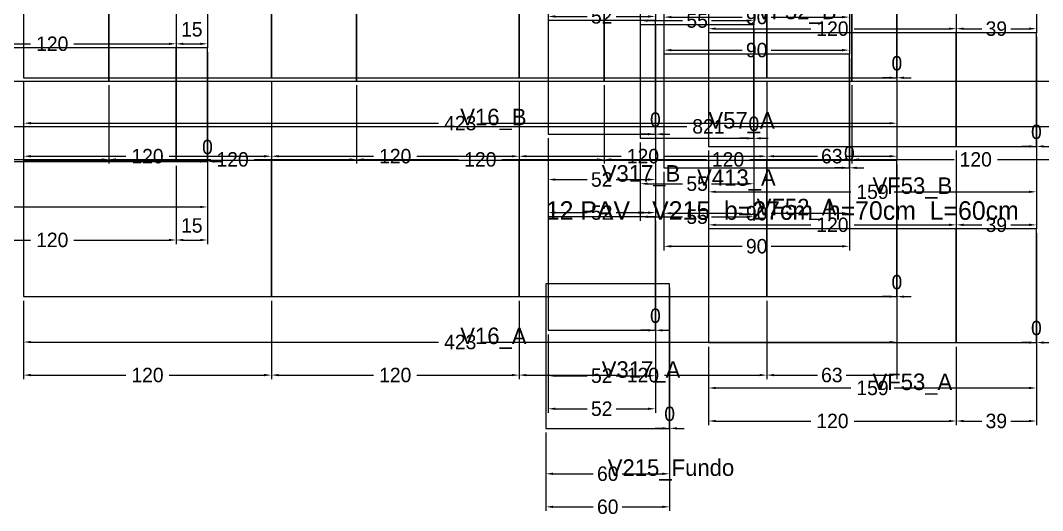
# Model space of a CAD drawing. Header units: metres. Extents: x 946 to 6411, y 1397 to 3666.
# Drawn here: x 2629.1 to 3124.2, y 1872.2 to 2109.6 of the extents above; entities that cross this region are included whole.
import ezdxf

# ---------------------------------------------------------------- set-up
doc = ezdxf.new("R2010")
doc.units = ezdxf.units.M
doc.layers.add('COTA', color=3, linetype='Continuous')
doc.dimstyles.new('COTA_VIG', dxfattribs={"dimtxt": 7, "dimasz": 3.5, "dimexe": 2, "dimexo": 2, "dimgap": 1.5, "dimtad": 1, "dimdec": 1, "dimcen": 2.5, "dimclrd": 3, "dimclre": 3, "dimclrt": 3, "dimazin": 3, "dimtfac": 1, "dimtmove": 0, "dimatfit": 3})

# ---------------------------------------------------------------- blocks, each defined once
blk = doc.blocks.new('_CLOSEDFILLED')
at = {"color": 0, "linetype": 'BYBLOCK'}
blk.add_solid([(-1, 0.16), (0, 0), (-1, -0.16)], dxfattribs=at)
blk = doc.blocks.new('*D175')
at = {"color": 3}
for p, q in [((2630.6, 1973.85), (2630.6, 1951.85)), ((3053.6, 1973.85), (3053.6, 1951.85)), ((2634.1, 1953.85), (2831.6, 1953.85)), ((2852.6, 1953.85), (3050.1, 1953.85))]:
    blk.add_line(p, q, dxfattribs=at)
at = {"layer": 'Defpoints'}
for p in [(2630.6, 1975.85), (3053.6, 1975.85), (2630.6, 1953.85)]:
    blk.add_point(p, dxfattribs=at)
at = {"layer": 'COTA', "color": 3, "xscale": 3.5, "yscale": 3.5, "rotation": 180}
blk.add_blockref('_CLOSEDFILLED', (2630.6, 1953.85), dxfattribs=at)
at = {"layer": 'COTA', "color": 3, "xscale": 3.5, "yscale": 3.5}
blk.add_blockref('_CLOSEDFILLED', (3053.6, 1953.85), dxfattribs=at)
at = {"layer": 'COTA', "color": 3, "insert": (2842.1, 1953.85), "char_height": 7, "attachment_point": 5}
blk.add_mtext('423', dxfattribs=at)
blk = doc.blocks.new('*D176')
at = {"color": 3}
for p, q in [((2630.6, 1973.85), (2630.6, 1935.85)), ((2750.6, 1973.85), (2750.6, 1935.85)), ((2634.1, 1937.85), (2680.1, 1937.85)), ((2701.1, 1937.85), (2747.1, 1937.85))]:
    blk.add_line(p, q, dxfattribs=at)
at = {"layer": 'Defpoints'}
for p in [(2630.6, 1975.85), (2750.6, 1975.85), (2630.6, 1937.85)]:
    blk.add_point(p, dxfattribs=at)
at = {"layer": 'COTA', "color": 3, "xscale": 3.5, "yscale": 3.5, "rotation": 180}
blk.add_blockref('_CLOSEDFILLED', (2630.6, 1937.85), dxfattribs=at)
at = {"layer": 'COTA', "color": 3, "xscale": 3.5, "yscale": 3.5}
blk.add_blockref('_CLOSEDFILLED', (2750.6, 1937.85), dxfattribs=at)
at = {"layer": 'COTA', "color": 3, "insert": (2690.6, 1937.85), "char_height": 7, "attachment_point": 5}
blk.add_mtext('120', dxfattribs=at)
blk = doc.blocks.new('*D177')
at = {"color": 3}
for p, q in [((2750.6, 1973.85), (2750.6, 1935.85)), ((2870.6, 1973.85), (2870.6, 1935.85)), ((2754.1, 1937.85), (2800.1, 1937.85)), ((2821.1, 1937.85), (2867.1, 1937.85))]:
    blk.add_line(p, q, dxfattribs=at)
at = {"layer": 'Defpoints'}
for p in [(2750.6, 1975.85), (2870.6, 1975.85), (2750.6, 1937.85)]:
    blk.add_point(p, dxfattribs=at)
at = {"layer": 'COTA', "color": 3, "xscale": 3.5, "yscale": 3.5, "rotation": 180}
blk.add_blockref('_CLOSEDFILLED', (2750.6, 1937.85), dxfattribs=at)
at = {"layer": 'COTA', "color": 3, "xscale": 3.5, "yscale": 3.5}
blk.add_blockref('_CLOSEDFILLED', (2870.6, 1937.85), dxfattribs=at)
at = {"layer": 'COTA', "color": 3, "insert": (2810.6, 1937.85), "char_height": 7, "attachment_point": 5}
blk.add_mtext('120', dxfattribs=at)
blk = doc.blocks.new('*D178')
at = {"color": 3}
for p, q in [((2870.6, 1973.85), (2870.6, 1935.85)), ((2990.6, 1973.85), (2990.6, 1935.85)), ((2874.1, 1937.85), (2920.1, 1937.85)), ((2941.1, 1937.85), (2987.1, 1937.85))]:
    blk.add_line(p, q, dxfattribs=at)
at = {"layer": 'Defpoints'}
for p in [(2870.6, 1975.85), (2990.6, 1975.85), (2870.6, 1937.85)]:
    blk.add_point(p, dxfattribs=at)
at = {"layer": 'COTA', "color": 3, "xscale": 3.5, "yscale": 3.5, "rotation": 180}
blk.add_blockref('_CLOSEDFILLED', (2870.6, 1937.85), dxfattribs=at)
at = {"layer": 'COTA', "color": 3, "xscale": 3.5, "yscale": 3.5}
blk.add_blockref('_CLOSEDFILLED', (2990.6, 1937.85), dxfattribs=at)
at = {"layer": 'COTA', "color": 3, "insert": (2930.6, 1937.85), "char_height": 7, "attachment_point": 5}
blk.add_mtext('120', dxfattribs=at)
blk = doc.blocks.new('*D179')
at = {"color": 3}
for p, q in [((2990.6, 1973.85), (2990.6, 1935.85)), ((3053.6, 1973.85), (3053.6, 1935.85)), ((2994.1, 1937.85), (3015.1, 1937.85)), ((3029.1, 1937.85), (3050.1, 1937.85))]:
    blk.add_line(p, q, dxfattribs=at)
at = {"layer": 'Defpoints'}
for p in [(2990.6, 1975.85), (3053.6, 1975.85), (2990.6, 1937.85)]:
    blk.add_point(p, dxfattribs=at)
at = {"layer": 'COTA', "color": 3, "xscale": 3.5, "yscale": 3.5, "rotation": 180}
blk.add_blockref('_CLOSEDFILLED', (2990.6, 1937.85), dxfattribs=at)
at = {"layer": 'COTA', "color": 3, "xscale": 3.5, "yscale": 3.5}
blk.add_blockref('_CLOSEDFILLED', (3053.6, 1937.85), dxfattribs=at)
at = {"layer": 'COTA', "color": 3, "insert": (3022.1, 1937.85), "char_height": 7, "attachment_point": 5}
blk.add_mtext('63', dxfattribs=at)
blk = doc.blocks.new('*D181')
at = {"color": 3}
for p, q in [((2630.6, 2079.85), (2630.6, 2057.85)), ((3053.6, 2079.85), (3053.6, 2057.85)), ((2634.1, 2059.85), (2831.6, 2059.85)), ((2852.6, 2059.85), (3050.1, 2059.85))]:
    blk.add_line(p, q, dxfattribs=at)
at = {"layer": 'Defpoints'}
for p in [(2630.6, 2081.85), (3053.6, 2081.85), (2630.6, 2059.85)]:
    blk.add_point(p, dxfattribs=at)
at = {"layer": 'COTA', "color": 3, "xscale": 3.5, "yscale": 3.5, "rotation": 180}
blk.add_blockref('_CLOSEDFILLED', (2630.6, 2059.85), dxfattribs=at)
at = {"layer": 'COTA', "color": 3, "xscale": 3.5, "yscale": 3.5}
blk.add_blockref('_CLOSEDFILLED', (3053.6, 2059.85), dxfattribs=at)
at = {"layer": 'COTA', "color": 3, "insert": (2842.1, 2059.85), "char_height": 7, "attachment_point": 5}
blk.add_mtext('423', dxfattribs=at)
blk = doc.blocks.new('*D182')
at = {"color": 3}
for p, q in [((2630.6, 2079.85), (2630.6, 2041.85)), ((2750.6, 2079.85), (2750.6, 2041.85)), ((2634.1, 2043.85), (2680.1, 2043.85)), ((2701.1, 2043.85), (2747.1, 2043.85))]:
    blk.add_line(p, q, dxfattribs=at)
at = {"layer": 'Defpoints'}
for p in [(2630.6, 2081.85), (2750.6, 2081.85), (2630.6, 2043.85)]:
    blk.add_point(p, dxfattribs=at)
at = {"layer": 'COTA', "color": 3, "xscale": 3.5, "yscale": 3.5, "rotation": 180}
blk.add_blockref('_CLOSEDFILLED', (2630.6, 2043.85), dxfattribs=at)
at = {"layer": 'COTA', "color": 3, "xscale": 3.5, "yscale": 3.5}
blk.add_blockref('_CLOSEDFILLED', (2750.6, 2043.85), dxfattribs=at)
at = {"layer": 'COTA', "color": 3, "insert": (2690.6, 2043.85), "char_height": 7, "attachment_point": 5}
blk.add_mtext('120', dxfattribs=at)
blk = doc.blocks.new('*D183')
at = {"color": 3}
for p, q in [((2750.6, 2079.85), (2750.6, 2041.85)), ((2870.6, 2079.85), (2870.6, 2041.85)), ((2754.1, 2043.85), (2800.1, 2043.85)), ((2821.1, 2043.85), (2867.1, 2043.85))]:
    blk.add_line(p, q, dxfattribs=at)
at = {"layer": 'Defpoints'}
for p in [(2750.6, 2081.85), (2870.6, 2081.85), (2750.6, 2043.85)]:
    blk.add_point(p, dxfattribs=at)
at = {"layer": 'COTA', "color": 3, "xscale": 3.5, "yscale": 3.5, "rotation": 180}
blk.add_blockref('_CLOSEDFILLED', (2750.6, 2043.85), dxfattribs=at)
at = {"layer": 'COTA', "color": 3, "xscale": 3.5, "yscale": 3.5}
blk.add_blockref('_CLOSEDFILLED', (2870.6, 2043.85), dxfattribs=at)
at = {"layer": 'COTA', "color": 3, "insert": (2810.6, 2043.85), "char_height": 7, "attachment_point": 5}
blk.add_mtext('120', dxfattribs=at)
blk = doc.blocks.new('*D184')
at = {"color": 3}
for p, q in [((2870.6, 2079.85), (2870.6, 2041.85)), ((2990.6, 2079.85), (2990.6, 2041.85)), ((2874.1, 2043.85), (2920.1, 2043.85)), ((2941.1, 2043.85), (2987.1, 2043.85))]:
    blk.add_line(p, q, dxfattribs=at)
at = {"layer": 'Defpoints'}
for p in [(2870.6, 2081.85), (2990.6, 2081.85), (2870.6, 2043.85)]:
    blk.add_point(p, dxfattribs=at)
at = {"layer": 'COTA', "color": 3, "xscale": 3.5, "yscale": 3.5, "rotation": 180}
blk.add_blockref('_CLOSEDFILLED', (2870.6, 2043.85), dxfattribs=at)
at = {"layer": 'COTA', "color": 3, "xscale": 3.5, "yscale": 3.5}
blk.add_blockref('_CLOSEDFILLED', (2990.6, 2043.85), dxfattribs=at)
at = {"layer": 'COTA', "color": 3, "insert": (2930.6, 2043.85), "char_height": 7, "attachment_point": 5}
blk.add_mtext('120', dxfattribs=at)
blk = doc.blocks.new('*D185')
at = {"color": 3}
for p, q in [((2990.6, 2079.85), (2990.6, 2041.85)), ((3053.6, 2079.85), (3053.6, 2041.85)), ((2994.1, 2043.85), (3015.1, 2043.85)), ((3029.1, 2043.85), (3050.1, 2043.85))]:
    blk.add_line(p, q, dxfattribs=at)
at = {"layer": 'Defpoints'}
for p in [(2990.6, 2081.85), (3053.6, 2081.85), (2990.6, 2043.85)]:
    blk.add_point(p, dxfattribs=at)
at = {"layer": 'COTA', "color": 3, "xscale": 3.5, "yscale": 3.5, "rotation": 180}
blk.add_blockref('_CLOSEDFILLED', (2990.6, 2043.85), dxfattribs=at)
at = {"layer": 'COTA', "color": 3, "xscale": 3.5, "yscale": 3.5}
blk.add_blockref('_CLOSEDFILLED', (3053.6, 2043.85), dxfattribs=at)
at = {"layer": 'COTA', "color": 3, "insert": (3022.1, 2043.85), "char_height": 7, "attachment_point": 5}
blk.add_mtext('63', dxfattribs=at)
blk = doc.blocks.new('*D391')
at = {"color": 3}
for p, q in [((2940.8, 2036.23), (2940.8, 2014.23)), ((3030.6, 2036.23), (3030.6, 2014.23)), ((2944.3, 2016.23), (2978.7, 2016.23)), ((2992.7, 2016.23), (3027.1, 2016.23))]:
    blk.add_line(p, q, dxfattribs=at)
at = {"layer": 'Defpoints'}
for p in [(2940.8, 2038.23), (3030.6, 2038.23), (2940.8, 2016.23)]:
    blk.add_point(p, dxfattribs=at)
at = {"layer": 'COTA', "color": 3, "xscale": 3.5, "yscale": 3.5, "rotation": 180}
blk.add_blockref('_CLOSEDFILLED', (2940.8, 2016.23), dxfattribs=at)
at = {"layer": 'COTA', "color": 3, "xscale": 3.5, "yscale": 3.5}
blk.add_blockref('_CLOSEDFILLED', (3030.6, 2016.23), dxfattribs=at)
at = {"layer": 'COTA', "color": 3, "insert": (2985.7, 2016.23), "char_height": 7, "attachment_point": 5}
blk.add_mtext('90', dxfattribs=at)
blk = doc.blocks.new('*D392')
at = {"color": 3}
for p, q in [((2940.8, 2036.23), (2940.8, 1998.23)), ((3030.6, 2036.23), (3030.6, 1998.23)), ((2944.3, 2000.23), (2978.7, 2000.23)), ((2992.7, 2000.23), (3027.1, 2000.23))]:
    blk.add_line(p, q, dxfattribs=at)
at = {"layer": 'Defpoints'}
for p in [(2940.8, 2038.23), (3030.6, 2038.23), (2940.8, 2000.23)]:
    blk.add_point(p, dxfattribs=at)
at = {"layer": 'COTA', "color": 3, "xscale": 3.5, "yscale": 3.5, "rotation": 180}
blk.add_blockref('_CLOSEDFILLED', (2940.8, 2000.23), dxfattribs=at)
at = {"layer": 'COTA', "color": 3, "xscale": 3.5, "yscale": 3.5}
blk.add_blockref('_CLOSEDFILLED', (3030.6, 2000.23), dxfattribs=at)
at = {"layer": 'COTA', "color": 3, "insert": (2985.7, 2000.23), "char_height": 7, "attachment_point": 5}
blk.add_mtext('90', dxfattribs=at)
blk = doc.blocks.new('*D394')
at = {"color": 3}
for p, q in [((2940.8, 2131.23), (2940.8, 2109.23)), ((3030.6, 2131.23), (3030.6, 2109.23)), ((2944.3, 2111.23), (2978.7, 2111.23)), ((2992.7, 2111.23), (3027.1, 2111.23))]:
    blk.add_line(p, q, dxfattribs=at)
at = {"layer": 'Defpoints'}
for p in [(2940.8, 2133.23), (3030.6, 2133.23), (2940.8, 2111.23)]:
    blk.add_point(p, dxfattribs=at)
at = {"layer": 'COTA', "color": 3, "xscale": 3.5, "yscale": 3.5, "rotation": 180}
blk.add_blockref('_CLOSEDFILLED', (2940.8, 2111.23), dxfattribs=at)
at = {"layer": 'COTA', "color": 3, "xscale": 3.5, "yscale": 3.5}
blk.add_blockref('_CLOSEDFILLED', (3030.6, 2111.23), dxfattribs=at)
at = {"layer": 'COTA', "color": 3, "insert": (2985.7, 2111.23), "char_height": 7, "attachment_point": 5}
blk.add_mtext('90', dxfattribs=at)
blk = doc.blocks.new('*D395')
at = {"color": 3}
for p, q in [((2940.8, 2131.23), (2940.8, 2093.23)), ((3030.6, 2131.23), (3030.6, 2093.23)), ((2944.3, 2095.23), (2978.7, 2095.23)), ((2992.7, 2095.23), (3027.1, 2095.23))]:
    blk.add_line(p, q, dxfattribs=at)
at = {"layer": 'Defpoints'}
for p in [(2940.8, 2133.23), (3030.6, 2133.23), (2940.8, 2095.23)]:
    blk.add_point(p, dxfattribs=at)
at = {"layer": 'COTA', "color": 3, "xscale": 3.5, "yscale": 3.5, "rotation": 180}
blk.add_blockref('_CLOSEDFILLED', (2940.8, 2095.23), dxfattribs=at)
at = {"layer": 'COTA', "color": 3, "xscale": 3.5, "yscale": 3.5}
blk.add_blockref('_CLOSEDFILLED', (3030.6, 2095.23), dxfattribs=at)
at = {"layer": 'COTA', "color": 3, "insert": (2985.7, 2095.23), "char_height": 7, "attachment_point": 5}
blk.add_mtext('90', dxfattribs=at)
blk = doc.blocks.new('*D412')
at = {"color": 3}
for p, q in [((2962.4, 1951.61), (2962.4, 1929.61)), ((3121.2, 1951.61), (3121.2, 1929.61)), ((2965.9, 1931.61), (3031.3, 1931.61)), ((3052.3, 1931.61), (3117.7, 1931.61))]:
    blk.add_line(p, q, dxfattribs=at)
at = {"layer": 'Defpoints'}
for p in [(2962.4, 1953.61), (3121.2, 1953.61), (2962.4, 1931.61)]:
    blk.add_point(p, dxfattribs=at)
at = {"layer": 'COTA', "color": 3, "xscale": 3.5, "yscale": 3.5, "rotation": 180}
blk.add_blockref('_CLOSEDFILLED', (2962.4, 1931.61), dxfattribs=at)
at = {"layer": 'COTA', "color": 3, "xscale": 3.5, "yscale": 3.5}
blk.add_blockref('_CLOSEDFILLED', (3121.2, 1931.61), dxfattribs=at)
at = {"layer": 'COTA', "color": 3, "insert": (3041.8, 1931.61), "char_height": 7, "attachment_point": 5}
blk.add_mtext('159', dxfattribs=at)
blk = doc.blocks.new('*D413')
at = {"color": 3}
for p, q in [((2962.4, 1951.61), (2962.4, 1913.61)), ((3082.4, 1951.61), (3082.4, 1913.61)), ((2965.9, 1915.61), (3011.9, 1915.61)), ((3032.9, 1915.61), (3078.9, 1915.61))]:
    blk.add_line(p, q, dxfattribs=at)
at = {"layer": 'Defpoints'}
for p in [(2962.4, 1953.61), (3082.4, 1953.61), (2962.4, 1915.61)]:
    blk.add_point(p, dxfattribs=at)
at = {"layer": 'COTA', "color": 3, "xscale": 3.5, "yscale": 3.5, "rotation": 180}
blk.add_blockref('_CLOSEDFILLED', (2962.4, 1915.61), dxfattribs=at)
at = {"layer": 'COTA', "color": 3, "xscale": 3.5, "yscale": 3.5}
blk.add_blockref('_CLOSEDFILLED', (3082.4, 1915.61), dxfattribs=at)
at = {"layer": 'COTA', "color": 3, "insert": (3022.4, 1915.61), "char_height": 7, "attachment_point": 5}
blk.add_mtext('120', dxfattribs=at)
blk = doc.blocks.new('*D414')
at = {"color": 3}
for p, q in [((3082.4, 1951.61), (3082.4, 1913.61)), ((3121.2, 1951.61), (3121.2, 1913.61)), ((3085.9, 1915.61), (3094.8, 1915.61)), ((3108.8, 1915.61), (3117.7, 1915.61))]:
    blk.add_line(p, q, dxfattribs=at)
at = {"layer": 'Defpoints'}
for p in [(3082.4, 1953.61), (3121.2, 1953.61), (3082.4, 1915.61)]:
    blk.add_point(p, dxfattribs=at)
at = {"layer": 'COTA', "color": 3, "xscale": 3.5, "yscale": 3.5, "rotation": 180}
blk.add_blockref('_CLOSEDFILLED', (3082.4, 1915.61), dxfattribs=at)
at = {"layer": 'COTA', "color": 3, "xscale": 3.5, "yscale": 3.5}
blk.add_blockref('_CLOSEDFILLED', (3121.2, 1915.61), dxfattribs=at)
at = {"layer": 'COTA', "color": 3, "insert": (3101.8, 1915.61), "char_height": 7, "attachment_point": 5}
blk.add_mtext('39', dxfattribs=at)
blk = doc.blocks.new('*D416')
at = {"color": 3}
for p, q in [((2962.4, 2046.61), (2962.4, 2024.61)), ((3121.2, 2046.61), (3121.2, 2024.61)), ((2965.9, 2026.61), (3031.3, 2026.61)), ((3052.3, 2026.61), (3117.7, 2026.61))]:
    blk.add_line(p, q, dxfattribs=at)
at = {"layer": 'Defpoints'}
for p in [(2962.4, 2048.61), (3121.2, 2048.61), (2962.4, 2026.61)]:
    blk.add_point(p, dxfattribs=at)
at = {"layer": 'COTA', "color": 3, "xscale": 3.5, "yscale": 3.5, "rotation": 180}
blk.add_blockref('_CLOSEDFILLED', (2962.4, 2026.61), dxfattribs=at)
at = {"layer": 'COTA', "color": 3, "xscale": 3.5, "yscale": 3.5}
blk.add_blockref('_CLOSEDFILLED', (3121.2, 2026.61), dxfattribs=at)
at = {"layer": 'COTA', "color": 3, "insert": (3041.8, 2026.61), "char_height": 7, "attachment_point": 5}
blk.add_mtext('159', dxfattribs=at)
blk = doc.blocks.new('*D417')
at = {"color": 3}
for p, q in [((2962.4, 2046.61), (2962.4, 2008.61)), ((3082.4, 2046.61), (3082.4, 2008.61)), ((2965.9, 2010.61), (3011.9, 2010.61)), ((3032.9, 2010.61), (3078.9, 2010.61))]:
    blk.add_line(p, q, dxfattribs=at)
at = {"layer": 'Defpoints'}
for p in [(2962.4, 2048.61), (3082.4, 2048.61), (2962.4, 2010.61)]:
    blk.add_point(p, dxfattribs=at)
at = {"layer": 'COTA', "color": 3, "xscale": 3.5, "yscale": 3.5, "rotation": 180}
blk.add_blockref('_CLOSEDFILLED', (2962.4, 2010.61), dxfattribs=at)
at = {"layer": 'COTA', "color": 3, "xscale": 3.5, "yscale": 3.5}
blk.add_blockref('_CLOSEDFILLED', (3082.4, 2010.61), dxfattribs=at)
at = {"layer": 'COTA', "color": 3, "insert": (3022.4, 2010.61), "char_height": 7, "attachment_point": 5}
blk.add_mtext('120', dxfattribs=at)
blk = doc.blocks.new('*D418')
at = {"color": 3}
for p, q in [((3082.4, 2046.61), (3082.4, 2008.61)), ((3121.2, 2046.61), (3121.2, 2008.61)), ((3085.9, 2010.61), (3094.8, 2010.61)), ((3108.8, 2010.61), (3117.7, 2010.61))]:
    blk.add_line(p, q, dxfattribs=at)
at = {"layer": 'Defpoints'}
for p in [(3082.4, 2048.61), (3121.2, 2048.61), (3082.4, 2010.61)]:
    blk.add_point(p, dxfattribs=at)
at = {"layer": 'COTA', "color": 3, "xscale": 3.5, "yscale": 3.5, "rotation": 180}
blk.add_blockref('_CLOSEDFILLED', (3082.4, 2010.61), dxfattribs=at)
at = {"layer": 'COTA', "color": 3, "xscale": 3.5, "yscale": 3.5}
blk.add_blockref('_CLOSEDFILLED', (3121.2, 2010.61), dxfattribs=at)
at = {"layer": 'COTA', "color": 3, "insert": (3101.8, 2010.61), "char_height": 7, "attachment_point": 5}
blk.add_mtext('39', dxfattribs=at)
blk = doc.blocks.new('*D421')
at = {"color": 3}
for p, q in [((2962.4, 2141.61), (2962.4, 2103.61)), ((3082.4, 2141.61), (3082.4, 2103.61)), ((2965.9, 2105.61), (3011.9, 2105.61)), ((3032.9, 2105.61), (3078.9, 2105.61))]:
    blk.add_line(p, q, dxfattribs=at)
at = {"layer": 'Defpoints'}
for p in [(2962.4, 2143.61), (3082.4, 2143.61), (2962.4, 2105.61)]:
    blk.add_point(p, dxfattribs=at)
at = {"layer": 'COTA', "color": 3, "xscale": 3.5, "yscale": 3.5, "rotation": 180}
blk.add_blockref('_CLOSEDFILLED', (2962.4, 2105.61), dxfattribs=at)
at = {"layer": 'COTA', "color": 3, "xscale": 3.5, "yscale": 3.5}
blk.add_blockref('_CLOSEDFILLED', (3082.4, 2105.61), dxfattribs=at)
at = {"layer": 'COTA', "color": 3, "insert": (3022.4, 2105.61), "char_height": 7, "attachment_point": 5}
blk.add_mtext('120', dxfattribs=at)
blk = doc.blocks.new('*D422')
at = {"color": 3}
for p, q in [((3082.4, 2141.61), (3082.4, 2103.61)), ((3121.2, 2141.61), (3121.2, 2103.61)), ((3085.9, 2105.61), (3094.8, 2105.61)), ((3108.8, 2105.61), (3117.7, 2105.61))]:
    blk.add_line(p, q, dxfattribs=at)
at = {"layer": 'Defpoints'}
for p in [(3082.4, 2143.61), (3121.2, 2143.61), (3082.4, 2105.61)]:
    blk.add_point(p, dxfattribs=at)
at = {"layer": 'COTA', "color": 3, "xscale": 3.5, "yscale": 3.5, "rotation": 180}
blk.add_blockref('_CLOSEDFILLED', (3082.4, 2105.61), dxfattribs=at)
at = {"layer": 'COTA', "color": 3, "xscale": 3.5, "yscale": 3.5}
blk.add_blockref('_CLOSEDFILLED', (3121.2, 2105.61), dxfattribs=at)
at = {"layer": 'COTA', "color": 3, "insert": (3101.8, 2105.61), "char_height": 7, "attachment_point": 5}
blk.add_mtext('39', dxfattribs=at)
blk = doc.blocks.new('*D457')
at = {"color": 3}
for p, q in [((2551.82, 2078.27), (2551.82, 2056.27)), ((3372.82, 2078.27), (3372.82, 2056.27)), ((2555.32, 2058.27), (2951.82, 2058.27)), ((2972.82, 2058.27), (3369.32, 2058.27))]:
    blk.add_line(p, q, dxfattribs=at)
at = {"layer": 'Defpoints'}
for p in [(2551.82, 2080.27), (3372.82, 2080.27), (2551.82, 2058.27)]:
    blk.add_point(p, dxfattribs=at)
at = {"layer": 'COTA', "color": 3, "xscale": 3.5, "yscale": 3.5, "rotation": 180}
blk.add_blockref('_CLOSEDFILLED', (2551.82, 2058.27), dxfattribs=at)
at = {"layer": 'COTA', "color": 3, "xscale": 3.5, "yscale": 3.5}
blk.add_blockref('_CLOSEDFILLED', (3372.82, 2058.27), dxfattribs=at)
at = {"layer": 'COTA', "color": 3, "insert": (2962.32, 2058.27), "char_height": 7, "attachment_point": 5}
blk.add_mtext('821', dxfattribs=at)
blk = doc.blocks.new('*D458')
at = {"color": 3}
for p, q in [((2551.82, 2078.27), (2551.82, 2040.27)), ((2671.82, 2078.27), (2671.82, 2040.27)), ((2555.32, 2042.27), (2601.32, 2042.27)), ((2622.32, 2042.27), (2668.32, 2042.27))]:
    blk.add_line(p, q, dxfattribs=at)
at = {"layer": 'Defpoints'}
for p in [(2551.82, 2080.27), (2671.82, 2080.27), (2551.82, 2042.27)]:
    blk.add_point(p, dxfattribs=at)
at = {"layer": 'COTA', "color": 3, "xscale": 3.5, "yscale": 3.5, "rotation": 180}
blk.add_blockref('_CLOSEDFILLED', (2551.82, 2042.27), dxfattribs=at)
at = {"layer": 'COTA', "color": 3, "xscale": 3.5, "yscale": 3.5}
blk.add_blockref('_CLOSEDFILLED', (2671.82, 2042.27), dxfattribs=at)
at = {"layer": 'COTA', "color": 3, "insert": (2611.82, 2042.27), "char_height": 7, "attachment_point": 5}
blk.add_mtext('120', dxfattribs=at)
blk = doc.blocks.new('*D459')
at = {"color": 3}
for p, q in [((2671.82, 2078.27), (2671.82, 2040.27)), ((2791.82, 2078.27), (2791.82, 2040.27)), ((2675.32, 2042.27), (2721.32, 2042.27)), ((2742.32, 2042.27), (2788.32, 2042.27))]:
    blk.add_line(p, q, dxfattribs=at)
at = {"layer": 'Defpoints'}
for p in [(2671.82, 2080.27), (2791.82, 2080.27), (2671.82, 2042.27)]:
    blk.add_point(p, dxfattribs=at)
at = {"layer": 'COTA', "color": 3, "xscale": 3.5, "yscale": 3.5, "rotation": 180}
blk.add_blockref('_CLOSEDFILLED', (2671.82, 2042.27), dxfattribs=at)
at = {"layer": 'COTA', "color": 3, "xscale": 3.5, "yscale": 3.5}
blk.add_blockref('_CLOSEDFILLED', (2791.82, 2042.27), dxfattribs=at)
at = {"layer": 'COTA', "color": 3, "insert": (2731.82, 2042.27), "char_height": 7, "attachment_point": 5}
blk.add_mtext('120', dxfattribs=at)
blk = doc.blocks.new('*D460')
at = {"color": 3}
for p, q in [((2791.82, 2078.27), (2791.82, 2040.27)), ((2911.82, 2078.27), (2911.82, 2040.27)), ((2795.32, 2042.27), (2841.32, 2042.27)), ((2862.32, 2042.27), (2908.32, 2042.27))]:
    blk.add_line(p, q, dxfattribs=at)
at = {"layer": 'Defpoints'}
for p in [(2791.82, 2080.27), (2911.82, 2080.27), (2791.82, 2042.27)]:
    blk.add_point(p, dxfattribs=at)
at = {"layer": 'COTA', "color": 3, "xscale": 3.5, "yscale": 3.5, "rotation": 180}
blk.add_blockref('_CLOSEDFILLED', (2791.82, 2042.27), dxfattribs=at)
at = {"layer": 'COTA', "color": 3, "xscale": 3.5, "yscale": 3.5}
blk.add_blockref('_CLOSEDFILLED', (2911.82, 2042.27), dxfattribs=at)
at = {"layer": 'COTA', "color": 3, "insert": (2851.82, 2042.27), "char_height": 7, "attachment_point": 5}
blk.add_mtext('120', dxfattribs=at)
blk = doc.blocks.new('*D461')
at = {"color": 3}
for p, q in [((2911.82, 2078.27), (2911.82, 2040.27)), ((3031.82, 2078.27), (3031.82, 2040.27)), ((2915.32, 2042.27), (2961.32, 2042.27)), ((2982.32, 2042.27), (3028.32, 2042.27))]:
    blk.add_line(p, q, dxfattribs=at)
at = {"layer": 'Defpoints'}
for p in [(2911.82, 2080.27), (3031.82, 2080.27), (2911.82, 2042.27)]:
    blk.add_point(p, dxfattribs=at)
at = {"layer": 'COTA', "color": 3, "xscale": 3.5, "yscale": 3.5, "rotation": 180}
blk.add_blockref('_CLOSEDFILLED', (2911.82, 2042.27), dxfattribs=at)
at = {"layer": 'COTA', "color": 3, "xscale": 3.5, "yscale": 3.5}
blk.add_blockref('_CLOSEDFILLED', (3031.82, 2042.27), dxfattribs=at)
at = {"layer": 'COTA', "color": 3, "insert": (2971.82, 2042.27), "char_height": 7, "attachment_point": 5}
blk.add_mtext('120', dxfattribs=at)
blk = doc.blocks.new('*D462')
at = {"color": 3}
for p, q in [((3031.82, 2078.27), (3031.82, 2040.27)), ((3151.82, 2078.27), (3151.82, 2040.27)), ((3035.32, 2042.27), (3081.32, 2042.27)), ((3102.32, 2042.27), (3148.32, 2042.27))]:
    blk.add_line(p, q, dxfattribs=at)
at = {"layer": 'Defpoints'}
for p in [(3031.82, 2080.27), (3151.82, 2080.27), (3031.82, 2042.27)]:
    blk.add_point(p, dxfattribs=at)
at = {"layer": 'COTA', "color": 3, "xscale": 3.5, "yscale": 3.5, "rotation": 180}
blk.add_blockref('_CLOSEDFILLED', (3031.82, 2042.27), dxfattribs=at)
at = {"layer": 'COTA', "color": 3, "xscale": 3.5, "yscale": 3.5}
blk.add_blockref('_CLOSEDFILLED', (3151.82, 2042.27), dxfattribs=at)
at = {"layer": 'COTA', "color": 3, "insert": (3091.82, 2042.27), "char_height": 7, "attachment_point": 5}
blk.add_mtext('120', dxfattribs=at)
blk = doc.blocks.new('*D964')
at = {"color": 3}
for p, q in [((2883.55, 1910.05), (2883.55, 1888.05)), ((2943.55, 1910.05), (2943.55, 1888.05)), ((2887.05, 1890.05), (2906.55, 1890.05)), ((2920.55, 1890.05), (2940.05, 1890.05))]:
    blk.add_line(p, q, dxfattribs=at)
at = {"layer": 'Defpoints'}
for p in [(2883.55, 1912.05), (2943.55, 1912.05), (2883.55, 1890.05)]:
    blk.add_point(p, dxfattribs=at)
at = {"layer": 'COTA', "color": 3, "xscale": 3.5, "yscale": 3.5, "rotation": 180}
blk.add_blockref('_CLOSEDFILLED', (2883.55, 1890.05), dxfattribs=at)
at = {"layer": 'COTA', "color": 3, "xscale": 3.5, "yscale": 3.5}
blk.add_blockref('_CLOSEDFILLED', (2943.55, 1890.05), dxfattribs=at)
at = {"layer": 'COTA', "color": 3, "insert": (2913.55, 1890.05), "char_height": 7, "attachment_point": 5}
blk.add_mtext('60', dxfattribs=at)
blk = doc.blocks.new('*D965')
at = {"color": 3}
for p, q in [((2883.55, 1910.05), (2883.55, 1872.05)), ((2943.55, 1910.05), (2943.55, 1872.05)), ((2887.05, 1874.05), (2906.55, 1874.05)), ((2920.55, 1874.05), (2940.05, 1874.05))]:
    blk.add_line(p, q, dxfattribs=at)
at = {"layer": 'Defpoints'}
for p in [(2883.55, 1912.05), (2943.55, 1912.05), (2883.55, 1874.05)]:
    blk.add_point(p, dxfattribs=at)
at = {"layer": 'COTA', "color": 3, "xscale": 3.5, "yscale": 3.5, "rotation": 180}
blk.add_blockref('_CLOSEDFILLED', (2883.55, 1874.05), dxfattribs=at)
at = {"layer": 'COTA', "color": 3, "xscale": 3.5, "yscale": 3.5}
blk.add_blockref('_CLOSEDFILLED', (2943.55, 1874.05), dxfattribs=at)
at = {"layer": 'COTA', "color": 3, "insert": (2913.55, 1874.05), "char_height": 7, "attachment_point": 5}
blk.add_mtext('60', dxfattribs=at)
blk = doc.blocks.new('*D1501')
at = {"color": 3}
for p, q in [((2884.63, 1957.54), (2884.63, 1935.54)), ((2936.63, 1957.54), (2936.63, 1935.54)), ((2888.13, 1937.54), (2903.63, 1937.54)), ((2917.63, 1937.54), (2933.13, 1937.54))]:
    blk.add_line(p, q, dxfattribs=at)
at = {"layer": 'Defpoints'}
for p in [(2884.63, 1959.54), (2936.63, 1959.54), (2884.63, 1937.54)]:
    blk.add_point(p, dxfattribs=at)
at = {"layer": 'COTA', "color": 3, "xscale": 3.5, "yscale": 3.5, "rotation": 180}
blk.add_blockref('_CLOSEDFILLED', (2884.63, 1937.54), dxfattribs=at)
at = {"layer": 'COTA', "color": 3, "xscale": 3.5, "yscale": 3.5}
blk.add_blockref('_CLOSEDFILLED', (2936.63, 1937.54), dxfattribs=at)
at = {"layer": 'COTA', "color": 3, "insert": (2910.63, 1937.54), "char_height": 7, "attachment_point": 5}
blk.add_mtext('52', dxfattribs=at)
blk = doc.blocks.new('*D1502')
at = {"color": 3}
for p, q in [((2884.63, 1957.54), (2884.63, 1919.54)), ((2936.63, 1957.54), (2936.63, 1919.54)), ((2888.13, 1921.54), (2903.63, 1921.54)), ((2917.63, 1921.54), (2933.13, 1921.54))]:
    blk.add_line(p, q, dxfattribs=at)
at = {"layer": 'Defpoints'}
for p in [(2884.63, 1959.54), (2936.63, 1959.54), (2884.63, 1921.54)]:
    blk.add_point(p, dxfattribs=at)
at = {"layer": 'COTA', "color": 3, "xscale": 3.5, "yscale": 3.5, "rotation": 180}
blk.add_blockref('_CLOSEDFILLED', (2884.63, 1921.54), dxfattribs=at)
at = {"layer": 'COTA', "color": 3, "xscale": 3.5, "yscale": 3.5}
blk.add_blockref('_CLOSEDFILLED', (2936.63, 1921.54), dxfattribs=at)
at = {"layer": 'COTA', "color": 3, "insert": (2910.63, 1921.54), "char_height": 7, "attachment_point": 5}
blk.add_mtext('52', dxfattribs=at)
blk = doc.blocks.new('*D1504')
at = {"color": 3}
for p, q in [((2884.63, 2052.54), (2884.63, 2030.54)), ((2936.63, 2052.54), (2936.63, 2030.54)), ((2888.13, 2032.54), (2903.63, 2032.54)), ((2917.63, 2032.54), (2933.13, 2032.54))]:
    blk.add_line(p, q, dxfattribs=at)
at = {"layer": 'Defpoints'}
for p in [(2884.63, 2054.54), (2936.63, 2054.54), (2884.63, 2032.54)]:
    blk.add_point(p, dxfattribs=at)
at = {"layer": 'COTA', "color": 3, "xscale": 3.5, "yscale": 3.5, "rotation": 180}
blk.add_blockref('_CLOSEDFILLED', (2884.63, 2032.54), dxfattribs=at)
at = {"layer": 'COTA', "color": 3, "xscale": 3.5, "yscale": 3.5}
blk.add_blockref('_CLOSEDFILLED', (2936.63, 2032.54), dxfattribs=at)
at = {"layer": 'COTA', "color": 3, "insert": (2910.63, 2032.54), "char_height": 7, "attachment_point": 5}
blk.add_mtext('52', dxfattribs=at)
blk = doc.blocks.new('*D1505')
at = {"color": 3}
for p, q in [((2884.63, 2052.54), (2884.63, 2014.54)), ((2936.63, 2052.54), (2936.63, 2014.54)), ((2888.13, 2016.54), (2903.63, 2016.54)), ((2917.63, 2016.54), (2933.13, 2016.54))]:
    blk.add_line(p, q, dxfattribs=at)
at = {"layer": 'Defpoints'}
for p in [(2884.63, 2054.54), (2936.63, 2054.54), (2884.63, 2016.54)]:
    blk.add_point(p, dxfattribs=at)
at = {"layer": 'COTA', "color": 3, "xscale": 3.5, "yscale": 3.5, "rotation": 180}
blk.add_blockref('_CLOSEDFILLED', (2884.63, 2016.54), dxfattribs=at)
at = {"layer": 'COTA', "color": 3, "xscale": 3.5, "yscale": 3.5}
blk.add_blockref('_CLOSEDFILLED', (2936.63, 2016.54), dxfattribs=at)
at = {"layer": 'COTA', "color": 3, "insert": (2910.63, 2016.54), "char_height": 7, "attachment_point": 5}
blk.add_mtext('52', dxfattribs=at)
blk = doc.blocks.new('*D1508')
at = {"color": 3}
for p, q in [((2884.63, 2147.54), (2884.63, 2109.54)), ((2936.63, 2147.54), (2936.63, 2109.54)), ((2888.13, 2111.54), (2903.63, 2111.54)), ((2917.63, 2111.54), (2933.13, 2111.54))]:
    blk.add_line(p, q, dxfattribs=at)
at = {"layer": 'Defpoints'}
for p in [(2884.63, 2149.54), (2936.63, 2149.54), (2884.63, 2111.54)]:
    blk.add_point(p, dxfattribs=at)
at = {"layer": 'COTA', "color": 3, "xscale": 3.5, "yscale": 3.5, "rotation": 180}
blk.add_blockref('_CLOSEDFILLED', (2884.63, 2111.54), dxfattribs=at)
at = {"layer": 'COTA', "color": 3, "xscale": 3.5, "yscale": 3.5}
blk.add_blockref('_CLOSEDFILLED', (2936.63, 2111.54), dxfattribs=at)
at = {"layer": 'COTA', "color": 3, "insert": (2910.63, 2111.54), "char_height": 7, "attachment_point": 5}
blk.add_mtext('52', dxfattribs=at)
blk = doc.blocks.new('*D1846')
at = {"color": 3}
for p, q in [((1864.45, 2039.28), (1864.45, 2017.28)), ((2719.65, 2039.28), (2719.65, 2017.28)), ((1867.95, 2019.28), (2281.55, 2019.28)), ((2302.55, 2019.28), (2716.15, 2019.28))]:
    blk.add_line(p, q, dxfattribs=at)
at = {"layer": 'Defpoints'}
for p in [(1864.45, 2041.28), (2719.65, 2041.28), (1864.45, 2019.28)]:
    blk.add_point(p, dxfattribs=at)
at = {"layer": 'COTA', "color": 3, "xscale": 3.5, "yscale": 3.5, "rotation": 180}
blk.add_blockref('_CLOSEDFILLED', (1864.45, 2019.28), dxfattribs=at)
at = {"layer": 'COTA', "color": 3, "xscale": 3.5, "yscale": 3.5}
blk.add_blockref('_CLOSEDFILLED', (2719.65, 2019.28), dxfattribs=at)
at = {"layer": 'COTA', "color": 3, "insert": (2292.05, 2019.28), "char_height": 7, "attachment_point": 5}
blk.add_mtext('855', dxfattribs=at)
blk = doc.blocks.new('*D1853')
at = {"color": 3}
for p, q in [((2584.45, 2039.28), (2584.45, 2001.28)), ((2704.45, 2039.28), (2704.45, 2001.28)), ((2587.95, 2003.28), (2633.95, 2003.28)), ((2654.95, 2003.28), (2700.95, 2003.28))]:
    blk.add_line(p, q, dxfattribs=at)
at = {"layer": 'Defpoints'}
for p in [(2584.45, 2041.28), (2704.45, 2041.28), (2584.45, 2003.28)]:
    blk.add_point(p, dxfattribs=at)
at = {"layer": 'COTA', "color": 3, "xscale": 3.5, "yscale": 3.5, "rotation": 180}
blk.add_blockref('_CLOSEDFILLED', (2584.45, 2003.28), dxfattribs=at)
at = {"layer": 'COTA', "color": 3, "xscale": 3.5, "yscale": 3.5}
blk.add_blockref('_CLOSEDFILLED', (2704.45, 2003.28), dxfattribs=at)
at = {"layer": 'COTA', "color": 3, "insert": (2644.45, 2003.28), "char_height": 7, "attachment_point": 5}
blk.add_mtext('120', dxfattribs=at)
blk = doc.blocks.new('*D1854')
at = {"color": 3}
for p, q in [((2704.45, 2039.28), (2704.45, 2001.28)), ((2719.65, 2039.28), (2719.65, 2001.28)), ((2707.95, 2003.28), (2716.15, 2003.28))]:
    blk.add_line(p, q, dxfattribs=at)
at = {"layer": 'Defpoints'}
for p in [(2704.45, 2041.28), (2719.65, 2041.28), (2704.45, 2003.28)]:
    blk.add_point(p, dxfattribs=at)
at = {"layer": 'COTA', "color": 3, "xscale": 3.5, "yscale": 3.5, "rotation": 180}
blk.add_blockref('_CLOSEDFILLED', (2704.45, 2003.28), dxfattribs=at)
at = {"layer": 'COTA', "color": 3, "xscale": 3.5, "yscale": 3.5}
blk.add_blockref('_CLOSEDFILLED', (2719.65, 2003.28), dxfattribs=at)
at = {"layer": 'COTA', "color": 3, "insert": (2712.05, 2010.28), "char_height": 7, "attachment_point": 5}
blk.add_mtext('15', dxfattribs=at)
blk = doc.blocks.new('*D1863')
at = {"color": 3}
for p, q in [((2584.45, 2134.28), (2584.45, 2096.28)), ((2704.45, 2134.28), (2704.45, 2096.28)), ((2587.95, 2098.28), (2633.95, 2098.28)), ((2654.95, 2098.28), (2700.95, 2098.28))]:
    blk.add_line(p, q, dxfattribs=at)
at = {"layer": 'Defpoints'}
for p in [(2584.45, 2136.28), (2704.45, 2136.28), (2584.45, 2098.28)]:
    blk.add_point(p, dxfattribs=at)
at = {"layer": 'COTA', "color": 3, "xscale": 3.5, "yscale": 3.5, "rotation": 180}
blk.add_blockref('_CLOSEDFILLED', (2584.45, 2098.28), dxfattribs=at)
at = {"layer": 'COTA', "color": 3, "xscale": 3.5, "yscale": 3.5}
blk.add_blockref('_CLOSEDFILLED', (2704.45, 2098.28), dxfattribs=at)
at = {"layer": 'COTA', "color": 3, "insert": (2644.45, 2098.28), "char_height": 7, "attachment_point": 5}
blk.add_mtext('120', dxfattribs=at)
blk = doc.blocks.new('*D1864')
at = {"color": 3}
for p, q in [((2704.45, 2134.28), (2704.45, 2096.28)), ((2719.65, 2134.28), (2719.65, 2096.28)), ((2707.95, 2098.28), (2716.15, 2098.28))]:
    blk.add_line(p, q, dxfattribs=at)
at = {"layer": 'Defpoints'}
for p in [(2704.45, 2136.28), (2719.65, 2136.28), (2704.45, 2098.28)]:
    blk.add_point(p, dxfattribs=at)
at = {"layer": 'COTA', "color": 3, "xscale": 3.5, "yscale": 3.5, "rotation": 180}
blk.add_blockref('_CLOSEDFILLED', (2704.45, 2098.28), dxfattribs=at)
at = {"layer": 'COTA', "color": 3, "xscale": 3.5, "yscale": 3.5}
blk.add_blockref('_CLOSEDFILLED', (2719.65, 2098.28), dxfattribs=at)
at = {"layer": 'COTA', "color": 3, "insert": (2712.05, 2105.28), "char_height": 7, "attachment_point": 5}
blk.add_mtext('15', dxfattribs=at)
blk = doc.blocks.new('*D1942')
at = {"color": 3}
for p, q in [((2929.34, 2050.53), (2929.34, 2028.53)), ((2984.34, 2050.53), (2984.34, 2028.53)), ((2932.84, 2030.53), (2949.84, 2030.53)), ((2963.84, 2030.53), (2980.84, 2030.53))]:
    blk.add_line(p, q, dxfattribs=at)
at = {"layer": 'Defpoints'}
for p in [(2929.34, 2052.53), (2984.34, 2052.53), (2929.34, 2030.53)]:
    blk.add_point(p, dxfattribs=at)
at = {"layer": 'COTA', "color": 3, "xscale": 3.5, "yscale": 3.5, "rotation": 180}
blk.add_blockref('_CLOSEDFILLED', (2929.34, 2030.53), dxfattribs=at)
at = {"layer": 'COTA', "color": 3, "xscale": 3.5, "yscale": 3.5}
blk.add_blockref('_CLOSEDFILLED', (2984.34, 2030.53), dxfattribs=at)
at = {"layer": 'COTA', "color": 3, "insert": (2956.84, 2030.53), "char_height": 7, "attachment_point": 5}
blk.add_mtext('55', dxfattribs=at)
blk = doc.blocks.new('*D1943')
at = {"color": 3}
for p, q in [((2929.34, 2050.53), (2929.34, 2012.53)), ((2984.34, 2050.53), (2984.34, 2012.53)), ((2932.84, 2014.53), (2949.84, 2014.53)), ((2963.84, 2014.53), (2980.84, 2014.53))]:
    blk.add_line(p, q, dxfattribs=at)
at = {"layer": 'Defpoints'}
for p in [(2929.34, 2052.53), (2984.34, 2052.53), (2929.34, 2014.53)]:
    blk.add_point(p, dxfattribs=at)
at = {"layer": 'COTA', "color": 3, "xscale": 3.5, "yscale": 3.5, "rotation": 180}
blk.add_blockref('_CLOSEDFILLED', (2929.34, 2014.53), dxfattribs=at)
at = {"layer": 'COTA', "color": 3, "xscale": 3.5, "yscale": 3.5}
blk.add_blockref('_CLOSEDFILLED', (2984.34, 2014.53), dxfattribs=at)
at = {"layer": 'COTA', "color": 3, "insert": (2956.84, 2014.53), "char_height": 7, "attachment_point": 5}
blk.add_mtext('55', dxfattribs=at)
blk = doc.blocks.new('*D1946')
at = {"color": 3}
for p, q in [((2929.34, 2145.53), (2929.34, 2107.53)), ((2984.34, 2145.53), (2984.34, 2107.53)), ((2932.84, 2109.53), (2949.84, 2109.53)), ((2963.84, 2109.53), (2980.84, 2109.53))]:
    blk.add_line(p, q, dxfattribs=at)
at = {"layer": 'Defpoints'}
for p in [(2929.34, 2147.53), (2984.34, 2147.53), (2929.34, 2109.53)]:
    blk.add_point(p, dxfattribs=at)
at = {"layer": 'COTA', "color": 3, "xscale": 3.5, "yscale": 3.5, "rotation": 180}
blk.add_blockref('_CLOSEDFILLED', (2929.34, 2109.53), dxfattribs=at)
at = {"layer": 'COTA', "color": 3, "xscale": 3.5, "yscale": 3.5}
blk.add_blockref('_CLOSEDFILLED', (2984.34, 2109.53), dxfattribs=at)
at = {"layer": 'COTA', "color": 3, "insert": (2956.84, 2109.53), "char_height": 7, "attachment_point": 5}
blk.add_mtext('55', dxfattribs=at)

msp = doc.modelspace()

# ---------------------------------------------------------------- linework, layer by layer
at = {"layer": 'Paineis'}
for points in [[(2630.6, 2081.85), (2750.6, 2081.85), (2750.6, 2147.85), (2630.6, 2147.85)], [(2750.6, 2081.85), (2870.6, 2081.85), (2870.6, 2147.85), (2750.6, 2147.85)], [(2870.6, 2081.85), (2990.6, 2081.85), (2990.6, 2147.85), (2870.6, 2147.85)], [(2990.6, 2081.85), (3053.6, 2081.85), (3053.6, 2147.85), (2990.6, 2147.85)], [(2551.82, 2080.27), (2671.82, 2080.27), (2671.82, 2135.27), (2551.82, 2135.27)], [(2671.82, 2080.27), (2791.82, 2080.27), (2791.82, 2135.27), (2671.82, 2135.27)], [(2791.82, 2080.27), (2911.82, 2080.27), (2911.82, 2135.27), (2791.82, 2135.27)], [(2911.82, 2080.27), (3031.82, 2080.27), (3031.82, 2135.27), (2911.82, 2135.27)], [(3031.82, 2080.27), (3151.82, 2080.27), (3151.82, 2135.27), (3031.82, 2135.27)], [(2884.63, 2054.54), (2936.63, 2054.54), (2936.63, 2109.54), (2884.63, 2109.54)], [(2929.34, 2052.53), (2984.34, 2052.53), (2984.34, 2107.53), (2929.34, 2107.53)], [(2962.4, 2048.61), (3082.4, 2048.61), (3082.4, 2103.61), (2962.4, 2103.61)], [(3082.4, 2048.61), (3121.2, 2048.61), (3121.2, 2103.61), (3082.4, 2103.61)], [(2584.45, 2041.28), (2704.45, 2041.28), (2704.45, 2096.28), (2584.45, 2096.28)], [(2704.45, 2041.28), (2719.65, 2041.28), (2719.65, 2096.28), (2704.45, 2096.28)], [(2940.8, 2038.23), (3030.6, 2038.23), (3030.6, 2093.23), (2940.8, 2093.23)], [(2630.6, 1975.85), (2750.6, 1975.85), (2750.6, 2041.85), (2630.6, 2041.85)], [(2750.6, 1975.85), (2870.6, 1975.85), (2870.6, 2041.85), (2750.6, 2041.85)], [(2870.6, 1975.85), (2990.6, 1975.85), (2990.6, 2041.85), (2870.6, 2041.85)], [(2990.6, 1975.85), (3053.6, 1975.85), (3053.6, 2041.85), (2990.6, 2041.85)], [(2884.63, 1959.54), (2936.63, 1959.54), (2936.63, 2014.54), (2884.63, 2014.54)], [(2962.4, 1953.61), (3082.4, 1953.61), (3082.4, 2008.61), (2962.4, 2008.61)], [(3082.4, 1953.61), (3121.2, 1953.61), (3121.2, 2008.61), (3082.4, 2008.61)], [(2883.55, 1912.05), (2943.55, 1912.05), (2943.55, 1982.05), (2883.55, 1982.05)]]:
    msp.add_lwpolyline(points, close=True, dxfattribs=at)

# ---------------------------------------------------------------- texts
at = {"layer": 'NOMENCLATURA', "insert": (2883.55, 2022.05), "char_height": 9, "attachment_point": 1}
msp.add_mtext('12 PAV - V215  b=27cm  h=70cm  L=60cm', dxfattribs=at)
at = {"layer": 'Texto Secao', "char_height": 8, "attachment_point": 1}
for s, insert in [('VF52_B', (2985.7, 2118.23)), ('V16_B', (2842.1, 2066.85)), ('V57_A', (2962.32, 2065.27)), ('V317_B', (2910.63, 2039.54)), ('V413_A', (2956.84, 2037.53)), ('VF53_B', (3041.8, 2033.61)), ('VF52_A', (2985.7, 2023.23)), ('V16_A', (2842.1, 1960.85)), ('V317_A', (2910.63, 1944.54)), ('VF53_A', (3041.8, 1938.61)), ('V215_Fundo', (2913.55, 1897.05))]:
    msp.add_mtext(s, dxfattribs=dict(at, insert=insert))

# ---------------------------------------------------------------- dimensions: what is measured, and where the dimension line sits
at = {"layer": 'COTA'}
for base, p1, p2, picture, middle in [((2884.63, 2111.54), (2884.63, 2149.54), (2936.63, 2149.54), '*D1508', (2910.63, 2111.54)), ((2929.34, 2109.53), (2929.34, 2147.53), (2984.34, 2147.53), '*D1946', (2956.84, 2109.53)), ((2962.4, 2105.61), (2962.4, 2143.61), (3082.4, 2143.61), '*D421', (3022.4, 2105.61)), ((3082.4, 2105.61), (3082.4, 2143.61), (3121.2, 2143.61), '*D422', (3101.8, 2105.61)), ((2584.45, 2098.28), (2584.45, 2136.28), (2704.45, 2136.28), '*D1863', (2644.45, 2098.28)), ((2704.45, 2098.28), (2704.45, 2136.28), (2719.65, 2136.28), '*D1864', (2712.05, 2105.28)), ((2940.8, 2111.23), (2940.8, 2133.23), (3030.6, 2133.23), '*D394', (2985.7, 2111.23)), ((2940.8, 2095.23), (2940.8, 2133.23), (3030.6, 2133.23), '*D395', (2985.7, 2095.23)), ((2551.82, 2058.27), (2551.82, 2080.27), (3372.82, 2080.27), '*D457', (2962.32, 2058.27)), ((2551.82, 2042.27), (2551.82, 2080.27), (2671.82, 2080.27), '*D458', (2611.82, 2042.27)), ((2630.6, 2059.85), (2630.6, 2081.85), (3053.6, 2081.85), '*D181', (2842.1, 2059.85)), ((2630.6, 2043.85), (2630.6, 2081.85), (2750.6, 2081.85), '*D182', (2690.6, 2043.85)), ((2671.82, 2042.27), (2671.82, 2080.27), (2791.82, 2080.27), '*D459', (2731.82, 2042.27)), ((2750.6, 2043.85), (2750.6, 2081.85), (2870.6, 2081.85), '*D183', (2810.6, 2043.85)), ((2791.82, 2042.27), (2791.82, 2080.27), (2911.82, 2080.27), '*D460', (2851.82, 2042.27)), ((2870.6, 2043.85), (2870.6, 2081.85), (2990.6, 2081.85), '*D184', (2930.6, 2043.85)), ((2911.82, 2042.27), (2911.82, 2080.27), (3031.82, 2080.27), '*D461', (2971.82, 2042.27)), ((2990.6, 2043.85), (2990.6, 2081.85), (3053.6, 2081.85), '*D185', (3022.1, 2043.85)), ((3031.82, 2042.27), (3031.82, 2080.27), (3151.82, 2080.27), '*D462', (3091.82, 2042.27)), ((2884.63, 2032.54), (2884.63, 2054.54), (2936.63, 2054.54), '*D1504', (2910.63, 2032.54)), ((2884.63, 2016.54), (2884.63, 2054.54), (2936.63, 2054.54), '*D1505', (2910.63, 2016.54)), ((2929.34, 2030.53), (2929.34, 2052.53), (2984.34, 2052.53), '*D1942', (2956.84, 2030.53)), ((2929.34, 2014.53), (2929.34, 2052.53), (2984.34, 2052.53), '*D1943', (2956.84, 2014.53)), ((2962.4, 2026.61), (2962.4, 2048.61), (3121.2, 2048.61), '*D416', (3041.8, 2026.61)), ((2962.4, 2010.61), (2962.4, 2048.61), (3082.4, 2048.61), '*D417', (3022.4, 2010.61)), ((3082.4, 2010.61), (3082.4, 2048.61), (3121.2, 2048.61), '*D418', (3101.8, 2010.61)), ((1864.45, 2019.28), (1864.45, 2041.28), (2719.65, 2041.28), '*D1846', (2292.05, 2019.28)), ((2584.45, 2003.28), (2584.45, 2041.28), (2704.45, 2041.28), '*D1853', (2644.45, 2003.28)), ((2704.45, 2003.28), (2704.45, 2041.28), (2719.65, 2041.28), '*D1854', (2712.05, 2010.28)), ((2940.8, 2016.23), (2940.8, 2038.23), (3030.6, 2038.23), '*D391', (2985.7, 2016.23)), ((2940.8, 2000.23), (2940.8, 2038.23), (3030.6, 2038.23), '*D392', (2985.7, 2000.23)), ((2630.6, 1953.85), (2630.6, 1975.85), (3053.6, 1975.85), '*D175', (2842.1, 1953.85)), ((2630.6, 1937.85), (2630.6, 1975.85), (2750.6, 1975.85), '*D176', (2690.6, 1937.85)), ((2750.6, 1937.85), (2750.6, 1975.85), (2870.6, 1975.85), '*D177', (2810.6, 1937.85)), ((2870.6, 1937.85), (2870.6, 1975.85), (2990.6, 1975.85), '*D178', (2930.6, 1937.85)), ((2990.6, 1937.85), (2990.6, 1975.85), (3053.6, 1975.85), '*D179', (3022.1, 1937.85)), ((2884.63, 1937.54), (2884.63, 1959.54), (2936.63, 1959.54), '*D1501', (2910.63, 1937.54)), ((2884.63, 1921.54), (2884.63, 1959.54), (2936.63, 1959.54), '*D1502', (2910.63, 1921.54)), ((2962.4, 1931.61), (2962.4, 1953.61), (3121.2, 1953.61), '*D412', (3041.8, 1931.61)), ((2962.4, 1915.61), (2962.4, 1953.61), (3082.4, 1953.61), '*D413', (3022.4, 1915.61)), ((3082.4, 1915.61), (3082.4, 1953.61), (3121.2, 1953.61), '*D414', (3101.8, 1915.61)), ((2883.55, 1890.05), (2883.55, 1912.05), (2943.55, 1912.05), '*D964', (2913.55, 1890.05)), ((2883.55, 1874.05), (2883.55, 1912.05), (2943.55, 1912.05), '*D965', (2913.55, 1874.05))]:
    dim = msp.add_linear_dim(base=base, p1=p1, p2=p2, dimstyle='COTA_VIG', dxfattribs=at)
    dim.commit()
    dim.dimension.update_dxf_attribs({"geometry": picture, "text_midpoint": middle})
for base, p1, p2 in [((3053.6, 2081.85), (3053.6, 2081.85), (3053.6, 2147.85)), ((2936.63, 2054.54), (2936.63, 2054.54), (2936.63, 2109.54)), ((2984.34, 2052.53), (2984.34, 2052.53), (2984.34, 2107.53)), ((3121.2, 2048.61), (3121.2, 2048.61), (3121.2, 2103.61)), ((2719.65, 2041.28), (2719.65, 2041.28), (2719.65, 2096.28)), ((3030.6, 2038.23), (3030.6, 2038.23), (3030.6, 2093.23)), ((3053.6, 1975.85), (3053.6, 1975.85), (3053.6, 2041.85)), ((2936.63, 1959.54), (2936.63, 1959.54), (2936.63, 2014.54)), ((3121.2, 1953.61), (3121.2, 1953.61), (3121.2, 2008.61)), ((2943.55, 1912.05), (2943.55, 1912.05), (2943.55, 1982.05))]:
    msp.add_linear_dim(base=base, p1=p1, p2=p2, dimstyle='COTA_VIG', dxfattribs=at).render()

doc.saveas('drawing.dxf')
